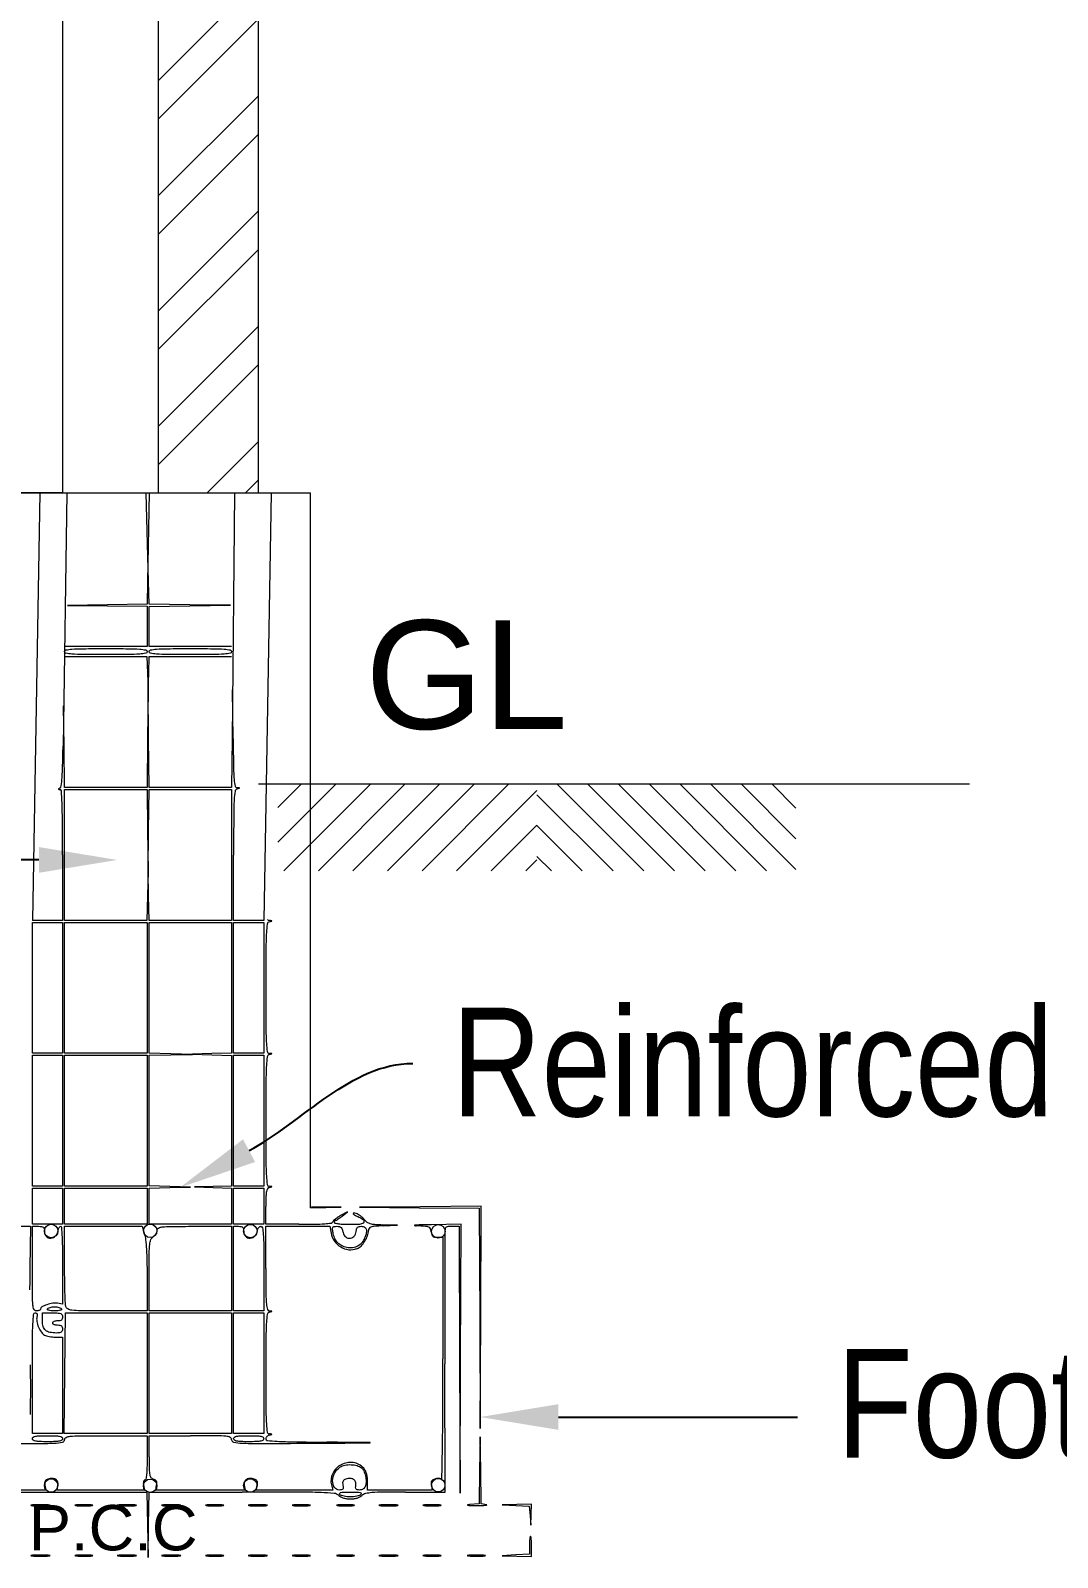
# Model space of a CAD drawing. Header units: metres. Extents: x 1521 to 1862, y -130 to 121.
# Drawn here: x 1557.495 to 1559.858, y -2.274 to 1.24 of the extents above; entities that cross this region are included whole.
import ezdxf
from ezdxf import colors
from ezdxf.entities.mleader import LeaderData, LeaderLine
from ezdxf.math import Vec2, Vec3

# ---------------------------------------------------------------- set-up
doc = ezdxf.new("R2010")
doc.units = ezdxf.units.M
doc.header["$MEASUREMENT"] = 0
doc.layers.add('A-WALL', color=250, linetype='Continuous', lineweight=30)
doc.styles.add('2', font='arial.ttf', dxfattribs={"height": 0.23})
doc.styles.add('MT', font='swissc.ttf', dxfattribs={"height": 0.3})
doc.styles.get("Standard").update_dxf_attribs({"font": 'arial.ttf'})

msp = doc.modelspace()

# ---------------------------------------------------------------- hatches: boundary and pattern name
at = {"layer": 'A-WALL', "lineweight": 5, "ltscale": 2}
h = msp.add_hatch(dxfattribs=at)
h.set_pattern_fill('ANSI32', color=256, scale=0.5)
h.set_pattern_definition([(45, (949.48463, -1818.71925), (-0.132582521, 0.132582521), []), (45, (949.57302, -1818.71925), (-0.132582521, 0.132582521), [])])
h.paths.add_polyline_path([(1558.01976, 1.61573), (1557.78976, 1.61573), (1557.78976, 0.17616), (1558.01976, 0.17616)])
at = {"layer": 'A-WALL', "lineweight": 5, "ltscale": 5}
h = msp.add_hatch(dxfattribs=at)
h.set_pattern_fill('ANSI31', color=256, scale=0.45, angle=90, style=0)
h.set_pattern_definition([(45, (3735.196496, 21605.279543), (0.03977475644, -0.03977475644), [])])
h.paths.add_polyline_path([(1558.06451, -0.49389), (1558.66053, -0.49389), (1558.66053, -0.69389), (1558.06451, -0.69389)])
h = msp.add_hatch(dxfattribs=at)
h.set_pattern_fill('ANSI31', color=256, scale=0.45, angle=90, style=0)
h.set_pattern_definition([(45, (3735.196496, 21605.279543), (0.03977475644, -0.03977475644), [])])
h.paths.add_polyline_path([(1558.06451, -0.49389), (1558.66053, -0.49389), (1558.66053, -0.69389), (1558.06451, -0.69389)])
h = msp.add_hatch(dxfattribs=at)
h.set_pattern_fill('ANSI31', color=256, scale=0.4, style=0)
h.set_pattern_definition([(135, (3735.196496, 21605.279543), (0.03535533906, 0.03535533906), [])])
h.paths.add_polyline_path([(1558.66053, -0.49389), (1559.25655, -0.49389), (1559.25655, -0.69389), (1558.66053, -0.69389)])
h = msp.add_hatch(dxfattribs=at)
h.set_pattern_fill('ANSI31', color=256, scale=0.4, style=0)
h.set_pattern_definition([(135, (3735.196496, 21605.279543), (0.03535533906, 0.03535533906), [])])
h.paths.add_polyline_path([(1558.66053, -0.49389), (1559.25655, -0.49389), (1559.25655, -0.69389), (1558.66053, -0.69389)])

# ---------------------------------------------------------------- linework, layer by layer
for p, q in [((1558.01976, 0.17616), (1558.01976, 7.27097)), ((1557.78976, 0.17616), (1557.78976, 5.18945)), ((1557.56976, 0.17616), (1557.56976, 5.03867)), ((1527.96976, 0.17616), (1558.13959, 0.17616)), ((1557.56976, 0.17616), (1557.45575, 0.17616)), ((1557.51633, 0.17616), (1557.49956, -0.80763)), ((1557.5785, 0.17616), (1557.56991, -0.40679)), ((1557.76673, -0.02837), (1557.76093, 0.17616)), ((1557.76815, 0.17616), (1557.76426, -0.02827)), ((1557.96427, 0.17616), (1557.95887, -0.38963)), ((1558.04867, 0.17616), (1558.0319, -0.80763)), ((1558.13959, -1.46893), (1558.13959, 0.17616)), ((1557.76426, -0.02827), (1557.76327, -0.08028)), ((1557.76821, -0.08048), (1557.76673, -0.02837)), ((1557.6718, -0.08164), (1557.58032, -0.083)), ((1557.58032, -0.083), (1557.6718, -0.08405)), ((1557.76327, -0.08028), (1557.6718, -0.08164)), ((1557.6718, -0.08405), (1557.76327, -0.08511)), ((1557.76327, -0.08511), (1557.76327, -0.13142)), ((1557.7679, -0.0853), (1557.86169, -0.08395)), ((1557.7679, -0.13152), (1557.7679, -0.0853)), ((1557.86184, -0.08153), (1557.76821, -0.08048)), ((1557.86169, -0.08395), (1557.95548, -0.08259)), ((1557.95548, -0.08259), (1557.86184, -0.08153)), ((1557.76327, -0.13142), (1557.76327, -0.17774)), ((1557.7679, -0.17774), (1557.7679, -0.13152)), ((1557.66832, -0.17774), (1557.57338, -0.17774)), ((1557.57338, -0.2009), (1557.66814, -0.2009)), ((1557.66814, -0.2009), (1557.7629, -0.2009)), ((1557.76327, -0.17774), (1557.66832, -0.17774)), ((1557.7629, -0.2009), (1557.76446, -0.23911)), ((1557.76696, -0.23911), (1557.7679, -0.2009)), ((1557.86285, -0.17774), (1557.7679, -0.17774)), ((1557.7679, -0.2009), (1557.86266, -0.2009)), ((1557.86266, -0.2009), (1557.95742, -0.2009)), ((1557.9578, -0.17774), (1557.86285, -0.17774)), ((1557.76446, -0.23911), (1557.76602, -0.27732)), ((1557.76602, -0.27732), (1557.76696, -0.23911)), ((1557.76541, -0.27732), (1557.76434, -0.38963)), ((1557.76674, -0.38963), (1557.76541, -0.27732)), ((1557.96127, -0.38963), (1557.95994, -0.27732)), ((1557.57232, -0.40816), (1557.57127, -0.31437)), ((1557.57338, -0.50195), (1557.57232, -0.40816)), ((1557.76434, -0.38963), (1557.76327, -0.50195)), ((1557.76807, -0.50195), (1557.76674, -0.38963)), ((1557.95887, -0.38963), (1557.9578, -0.50195)), ((1557.66832, -0.50195), (1557.57338, -0.50195)), ((1557.76327, -0.50195), (1557.66832, -0.50195)), ((1557.86293, -0.50195), (1557.76807, -0.50195)), ((1557.9578, -0.50195), (1557.86293, -0.50195)), ((1558.01976, -0.49389), (1559.19082, -0.49389)), ((1558.01976, -0.49389), (1559.65575, -0.49389)), ((1558.01976, -0.49389), (1559.19082, -0.49389)), ((1558.01976, -0.49389), (1559.65575, -0.49389)), ((1557.56874, -0.65711), (1557.56874, -0.80763)), ((1557.96243, -0.80763), (1557.96243, -0.65745)), ((1557.53415, -0.80763), (1557.49956, -0.80763)), ((1557.56874, -0.80763), (1557.53415, -0.80763)), ((1557.99717, -0.80763), (1557.96243, -0.80763)), ((1558.0319, -0.80763), (1557.99717, -0.80763)), ((1558.03653, -1.507), (1558.03653, -1.46566)), ((1558.13959, -1.46893), (1558.21022, -1.4679)), ((1558.21022, -1.4679), (1558.14194, -1.46649)), ((1558.11246, -1.507), (1558.03653, -1.507)), ((1558.22411, -1.47844), (1558.20854, -1.48693)), ((1558.21253, -1.48799), (1558.22411, -1.47844)), ((1558.3399, -1.50884), (1558.30583, -1.50792)), ((1558.30632, -1.51044), (1558.3399, -1.50884)), ((1558.4858, -1.507), (1558.41748, -1.50792)), ((1558.48467, -1.81616), (1558.4858, -1.507)), ((1558.03653, -1.6089), (1558.03653, -1.51163)), ((1558.03653, -1.51163), (1558.11012, -1.51163)), ((1558.11012, -1.51163), (1558.18371, -1.51163)), ((1558.18371, -1.51163), (1558.18662, -1.5271)), ((1558.43138, -1.53693), (1558.44411, -1.53674)), ((1558.44411, -1.53674), (1558.44411, -1.81625)), ((1558.46492, -1.51163), (1558.4811, -1.51163)), ((1558.4811, -1.51163), (1558.48232, -1.81848)), ((1558.48232, -1.81848), (1558.48355, -2.12532)), ((1558.48355, -2.12532), (1558.48467, -1.81616)), ((1558.44888, -2.123), (1558.44874, -1.82774)), ((1557.7679, -2.04164), (1557.7679, -1.99332)), ((1557.7679, -1.99332), (1557.86285, -1.99332)), ((1557.78308, -2.11837), (1557.78521, -2.10725)), ((1557.98685, -2.10745), (1557.98893, -2.11837)), ((1558.01466, -2.11837), (1558.01679, -2.10725)), ((1558.18747, -2.10679), (1558.19038, -2.11837)), ((1558.27043, -2.11837), (1558.27043, -2.09802)), ((1558.41754, -2.10725), (1558.41967, -2.11837)), ((1557.41579, -2.123), (1557.76304, -2.123)), ((1557.76304, -2.123), (1557.76444, -2.19827)), ((1557.76687, -2.19827), (1557.7679, -2.123)), ((1557.7679, -2.123), (1557.98175, -2.123)), ((1557.88601, -2.11837), (1557.78308, -2.11837)), ((1557.98893, -2.11837), (1557.88601, -2.11837)), ((1558.10252, -2.11837), (1558.01466, -2.11837)), ((1558.19038, -2.11837), (1558.10252, -2.11837)), ((1558.34505, -2.11837), (1558.27043, -2.11837)), ((1558.41967, -2.11837), (1558.34505, -2.11837)), ((1558.3577, -2.123), (1558.44888, -2.123)), ((1557.76444, -2.19827), (1557.76583, -2.27353)), ((1557.76583, -2.27353), (1557.76687, -2.19827))]:
    msp.add_line(p, q, dxfattribs=at)
for points in [[(1557.76327, -0.18932, -0.358821), (1557.76009, -0.19318, -0.029936), (1557.74629, -0.19502, -0.01614), (1557.72134, -0.19604, -0.002122), (1557.66832, -0.19627, -0.002122), (1557.61531, -0.19604, -0.01614), (1557.59036, -0.19502, -0.029936), (1557.57656, -0.19318, -0.358821), (1557.57338, -0.18932, -0.358821), (1557.57656, -0.18546, -0.029936), (1557.59036, -0.18361, -0.01614), (1557.61531, -0.1826, -0.002122), (1557.66832, -0.18237, -0.002122), (1557.72134, -0.1826, -0.01614), (1557.74629, -0.18361, -0.029936), (1557.76009, -0.18546, -0.358821)], [(1557.9578, -0.18932, -0.358821), (1557.95462, -0.19318, -0.029936), (1557.94082, -0.19502, -0.01614), (1557.91587, -0.19604, -0.002122), (1557.86285, -0.19627, -0.002122), (1557.80983, -0.19604, -0.01614), (1557.78489, -0.19502, -0.029936), (1557.77108, -0.19318, -0.358821), (1557.7679, -0.18932, -0.358821), (1557.77108, -0.18546, -0.029936), (1557.78489, -0.18361, -0.01614), (1557.80983, -0.1826, -0.002122), (1557.86285, -0.18237, -0.002122), (1557.91587, -0.1826, -0.01614), (1557.94082, -0.18361, -0.029936), (1557.95462, -0.18546, -0.358821)], [(1557.52706, -1.52336, 0.184951), (1557.53137, -1.5346, 0.227675), (1557.54163, -1.53884, 0.192094), (1557.5528, -1.53364, 0.15313), (1557.55865, -1.52158, -0.040145), (1557.55953, -1.51778, -0.054773), (1557.56096, -1.51456, -0.06764), (1557.56268, -1.51235, -0.195845), (1557.56444, -1.51163, -0.397046), (1557.56627, -1.51337, -0.002736), (1557.56753, -1.53689, -0.00792), (1557.56845, -1.56549, -0.004085), (1557.56874, -1.60131), (1557.56874, -1.69098), (1557.55713, -1.68876, 0.088395), (1557.54638, -1.68863, 0.040768), (1557.53276, -1.69204, 0.037233), (1557.52085, -1.69709, 0.280847), (1557.5178, -1.70209, -0.211547), (1557.51711, -1.70365, -0.080913), (1557.51508, -1.70497, -0.061586), (1557.51208, -1.70586, -0.042005), (1557.50853, -1.70616, -0.292848), (1557.50321, -1.70275, -0.084277), (1557.50054, -1.69285, -0.022284), (1557.49945, -1.67131, -0.001458), (1557.49927, -1.6089), (1557.49927, -1.51163), (1557.51317, -1.51163, -0.030112), (1557.52067, -1.51209, -0.146144), (1557.52453, -1.51377, -0.172948), (1557.52648, -1.51712, -0.046258)], [(1557.75751, -1.53009, -0.05074), (1557.76, -1.54227, -0.010148), (1557.76176, -1.5644, -0.009449), (1557.7629, -1.59284, -0.005338), (1557.76327, -1.62735), (1557.76327, -1.70616), (1557.67118, -1.70616, -0.001485), (1557.61023, -1.70598, -0.025868), (1557.59043, -1.70484, -0.100996), (1557.58101, -1.70181, -0.201916), (1557.5763, -1.69574, -0.05567), (1557.57518, -1.68841, -0.002508), (1557.5743, -1.66287, -0.00418), (1557.57367, -1.6325, -0.002977), (1557.57344, -1.59848), (1557.57338, -1.51163), (1557.66256, -1.51163), (1557.75175, -1.51163)], [(1557.9578, -1.6089), (1557.9578, -1.70616), (1557.86285, -1.70616), (1557.7679, -1.70616), (1557.7679, -1.62391, -0.00217), (1557.76812, -1.57319, -0.024042), (1557.76927, -1.55296, -0.068017), (1557.77192, -1.54216, -0.160372), (1557.77717, -1.53587, 0.063621), (1557.78071, -1.53297, 0.051408), (1557.78371, -1.52907, 0.053089), (1557.78575, -1.52481, 0.085407), (1557.78643, -1.52086, -0.276909), (1557.78957, -1.51562, -0.096043), (1557.79834, -1.51292, -0.025103), (1557.81753, -1.51182, -0.001711), (1557.87211, -1.51163), (1557.9578, -1.51163)], [(1557.98559, -1.52336, 0.184951), (1557.98989, -1.5346, 0.227675), (1558.00016, -1.53884, 0.192094), (1558.01133, -1.53364, 0.15313), (1558.01717, -1.52158, -0.062178), (1558.01823, -1.51778, -0.072022), (1558.02016, -1.51456, -0.08341), (1558.02264, -1.51239, -0.139456), (1558.02528, -1.51163, -0.367642), (1558.02893, -1.51474, -0.023396), (1558.03067, -1.52979, -0.014816), (1558.03167, -1.55596, -0.002188), (1558.0319, -1.6089), (1558.0319, -1.70616), (1557.99717, -1.70616), (1557.96243, -1.70616), (1557.96243, -1.6089), (1557.96243, -1.51163), (1557.97401, -1.51163, -0.045625), (1557.9799, -1.51217, -0.153505), (1557.98329, -1.51397, -0.151722), (1557.98506, -1.51739, -0.044245)], [(1558.21416, -1.52553, 0.170052), (1558.22043, -1.53613, 0.223139), (1558.23115, -1.53899, 0.201059), (1558.24107, -1.53255, 0.15078), (1558.24496, -1.51997, -0.095825), (1558.24568, -1.51624, -0.142106), (1558.24772, -1.51363, -0.111138), (1558.25128, -1.51211, -0.045353), (1558.25653, -1.51163, -0.149701), (1558.26426, -1.514, -0.210893), (1558.26804, -1.52002, -0.118218), (1558.26713, -1.53004, -0.037913), (1558.26125, -1.5439, -0.101396), (1558.2536, -1.55337, -0.092924), (1558.24261, -1.55943, -0.088687), (1558.22972, -1.56127, -0.082238), (1558.21662, -1.55862, -0.054889), (1558.20676, -1.55358, -0.080519), (1558.19961, -1.547, -0.075347), (1558.19459, -1.53816, -0.042161), (1558.19114, -1.52625, -0.018681), (1558.18975, -1.51766, -0.165883), (1558.19053, -1.51396, -0.225607), (1558.19327, -1.51212, -0.037107), (1558.1998, -1.51163, -0.058548), (1558.2057, -1.51233, -0.134574), (1558.20959, -1.51446, -0.114971), (1558.21221, -1.51853, -0.036647)], [(1557.50987, -1.72009, 0.112203), (1557.50953, -1.73043, 0.051433), (1557.51346, -1.74341, 0.051517), (1557.51992, -1.75523, 0.119767), (1557.52739, -1.76192, 0.05725), (1557.53172, -1.76363, 0.021301), (1557.53812, -1.76506, 0.020779), (1557.5453, -1.76604, 0.023592), (1557.55223, -1.76637), (1557.56874, -1.76637), (1557.56874, -1.87753), (1557.56874, -1.98869), (1557.53401, -1.98869), (1557.49927, -1.98869), (1557.49927, -1.84974, -0.001494), (1557.4995, -1.77397, -0.010218), (1557.50048, -1.73665, -0.011846), (1557.50207, -1.71417, -0.386877), (1557.50579, -1.71079, -0.121321), (1557.50839, -1.71143, -0.170111), (1557.51001, -1.71317, -0.120461), (1557.51052, -1.71607, -0.047567)], [(1557.56874, -1.72006, -0.07578), (1557.56808, -1.72439, -0.149477), (1557.56614, -1.72723, -0.124434), (1557.56264, -1.72883, -0.044917), (1557.55717, -1.72932, 0.038131), (1557.55273, -1.72966, 0.057076), (1557.54899, -1.73068, 0.074992), (1557.54643, -1.73218, 0.226478), (1557.54559, -1.73395, 0.226478), (1557.54643, -1.73572, 0.074992), (1557.54899, -1.73722, 0.057076), (1557.55273, -1.73824, 0.038131), (1557.55717, -1.73858, -0.044917), (1557.56264, -1.73908, -0.124434), (1557.56614, -1.74067, -0.149477), (1557.56808, -1.74351, -0.07578), (1557.56874, -1.74785, -0.082016), (1557.568, -1.75238, -0.167908), (1557.56581, -1.7552, -0.115658), (1557.56169, -1.75669, -0.029372), (1557.55455, -1.75711, -0.048302), (1557.53926, -1.75563, -0.131533), (1557.52957, -1.75089, -0.147788), (1557.52421, -1.74236, -0.067027), (1557.52243, -1.72916), (1557.52243, -1.71079), (1557.54559, -1.71079, -0.011557), (1557.5586, -1.71109, -0.083766), (1557.56469, -1.71241, -0.189791), (1557.56766, -1.71521, -0.110458)], [(1557.56643, -1.70153, -0.372961), (1557.56613, -1.7034, -0.104919), (1557.5633, -1.7049, -0.050431), (1557.55789, -1.70587, -0.019189), (1557.55022, -1.70616, -0.019189), (1557.54255, -1.70587, -0.050431), (1557.53714, -1.7049, -0.104919), (1557.53431, -1.7034, -0.372961), (1557.53401, -1.70153, -0.144823), (1557.536, -1.69974, -0.04093), (1557.53995, -1.69826, -0.037579), (1557.5449, -1.69724, -0.032024), (1557.55022, -1.6969, -0.032024), (1557.55554, -1.69724, -0.037579), (1557.56049, -1.69826, -0.04093), (1557.56443, -1.69974, -0.144823)], [(1557.56874, -2.00027, -0.250296), (1557.56691, -2.0037, -0.098409), (1557.5618, -2.00582, -0.041714), (1557.55208, -2.00694, -0.007659), (1557.53401, -2.00721, -0.007659), (1557.51593, -2.00694, -0.041714), (1557.50622, -2.00582, -0.098409), (1557.50111, -2.0037, -0.250296), (1557.49927, -2.00027, -0.250296), (1557.50111, -1.99683, -0.098409), (1557.50622, -1.99471, -0.041714), (1557.51593, -1.9936, -0.007659), (1557.53401, -1.99332, -0.007659), (1557.55208, -1.9936, -0.041714), (1557.5618, -1.99471, -0.098409), (1557.56691, -1.99683, -0.250296)], [(1558.0319, -2.00027, -0.250296), (1558.03007, -2.0037, -0.098409), (1558.02496, -2.00582, -0.041714), (1558.01524, -2.00694, -0.007659), (1557.99717, -2.00721, -0.007659), (1557.97909, -2.00694, -0.041714), (1557.96938, -2.00582, -0.098409), (1557.96426, -2.0037, -0.250296), (1557.96243, -2.00027, -0.250296), (1557.96426, -1.99683, -0.098409), (1557.96938, -1.99471, -0.041714), (1557.97909, -1.9936, -0.007659), (1557.99717, -1.99332, -0.007659), (1558.01524, -1.9936, -0.041714), (1558.02496, -1.99471, -0.098409), (1558.03007, -1.99683, -0.250296)], [(1558.52852, -2.07296), (1558.52748, -2.15029), (1558.50548, -2.15202, 0.029185), (1558.50064, -2.15269, 0.851835), (1558.50066, -2.15329, 0.026451), (1558.50707, -2.15375, 0.003596), (1558.52053, -2.1539, 0.004575), (1558.534, -2.15382, 0.014542), (1558.54299, -2.15343, 0.110969), (1558.54509, -2.1528, 0.71242), (1558.54496, -2.15212), (1558.53233, -2.1502), (1558.53095, -2.07292), (1558.52956, -1.99563)], [(1558.25665, -2.06752, -0.118686), (1558.26193, -2.07459, -0.046971), (1558.26568, -2.08621, -0.046642), (1558.26725, -2.09878, -0.084876), (1558.26583, -2.109, -0.080373), (1558.26387, -2.11289, -0.085062), (1558.26081, -2.11587, -0.082205), (1558.25684, -2.11773, -0.068895), (1558.25223, -2.11837, -0.0437), (1558.24682, -2.1179, -0.185279), (1558.24408, -2.11625, -0.176058), (1558.24306, -2.11313, -0.038793), (1558.2437, -2.10745, 0.131317), (1558.24312, -2.09954, 0.172794), (1558.23864, -2.09394, 0.139213), (1558.23071, -2.0917, 0.076905), (1558.22069, -2.09325, 0.071147), (1558.21659, -2.09523, 0.130559), (1558.21417, -2.098, 0.114853), (1558.21325, -2.10187, 0.04792), (1558.21376, -2.10725, -0.036909), (1558.21443, -2.11305, -0.172391), (1558.21345, -2.11622, -0.188871), (1558.21076, -2.11789, -0.045674), (1558.20545, -2.11837, -0.256571), (1558.19437, -2.11229, -0.15015), (1558.19025, -2.09729, -0.11265), (1558.19499, -2.07907, -0.131576), (1558.20702, -2.0659, -0.091282), (1558.21842, -2.06126, -0.059401), (1558.23262, -2.06003, -0.060236), (1558.24644, -2.06216, -0.10525)], [(1558.25502, -2.12869, -0.107056), (1558.25161, -2.13088, -0.031472), (1558.24564, -2.1327, -0.030032), (1558.23847, -2.13395, -0.028222), (1558.23106, -2.13437, -0.028222), (1558.22365, -2.13395, -0.030032), (1558.21649, -2.1327, -0.031472), (1558.21051, -2.13088, -0.107056), (1558.2071, -2.12869, -0.288332), (1558.2065, -2.12606, -0.255441), (1558.20861, -2.12416, -0.051311), (1558.21582, -2.12322, -0.006971), (1558.23106, -2.123, -0.006971), (1558.2463, -2.12322, -0.051311), (1558.25351, -2.12416, -0.255441), (1558.25562, -2.12606, -0.288332)], [(1557.49811, -2.15418, 0.014123), (1557.50708, -2.15474, 0.008335), (1557.5178, -2.15492, 0.008335), (1557.52852, -2.15474, 0.014123), (1557.53748, -2.15418, 0.084525), (1557.53992, -2.15354, 0.76997), (1557.53982, -2.15293, 0.018707), (1557.53191, -2.15252, 0.003751), (1557.5178, -2.15241, 0.003751), (1557.50368, -2.15252, 0.018707), (1557.49578, -2.15293, 0.76997), (1557.49567, -2.15354, 0.084525)], [(1557.60013, -2.15419, 0.013671), (1557.60897, -2.15474, 0.00893), (1557.61918, -2.15491, 0.008983), (1557.62916, -2.15473, 0.016947), (1557.63718, -2.15416, 0.153636), (1557.63868, -2.15351, 0.661512), (1557.63848, -2.15289, 0.018464), (1557.63068, -2.15248, 0.004138), (1557.61738, -2.15238, 0.003921), (1557.60411, -2.1525, 0.022011), (1557.59703, -2.15292, 0.807686), (1557.59696, -2.15353, 0.057523)], [(1557.69727, -2.15418, 0.014123), (1557.70623, -2.15474, 0.008335), (1557.71696, -2.15492, 0.008335), (1557.72768, -2.15474, 0.014123), (1557.73664, -2.15418, 0.084525), (1557.73908, -2.15354, 0.76997), (1557.73898, -2.15293, 0.018707), (1557.73107, -2.15252, 0.003751), (1557.71696, -2.15241, 0.003751), (1557.70284, -2.15252, 0.018707), (1557.69493, -2.15293, 0.76997), (1557.69483, -2.15354, 0.084525)], [(1557.79917, -2.15418, 0.014123), (1557.80813, -2.15474, 0.008335), (1557.81885, -2.15492, 0.008335), (1557.82957, -2.15474, 0.014123), (1557.83853, -2.15418, 0.084525), (1557.84098, -2.15354, 0.76997), (1557.84087, -2.15293, 0.018707), (1557.83296, -2.15252, 0.003751), (1557.81885, -2.15241, 0.003751), (1557.80474, -2.15252, 0.018707), (1557.79683, -2.15293, 0.76997), (1557.79673, -2.15354, 0.084525)], [(1557.90118, -2.15419, 0.013671), (1557.91002, -2.15474, 0.00893), (1557.92024, -2.15491, 0.008983), (1557.93021, -2.15473, 0.016947), (1557.93824, -2.15416, 0.153636), (1557.93973, -2.15351, 0.661512), (1557.93953, -2.15289, 0.018464), (1557.93174, -2.15248, 0.004138), (1557.91843, -2.15238, 0.003921), (1557.90516, -2.1525, 0.022011), (1557.89808, -2.15292, 0.807686), (1557.89801, -2.15353, 0.057523)], [(1557.99832, -2.15418, 0.014123), (1558.00729, -2.15474, 0.008335), (1558.01801, -2.15492, 0.008335), (1558.02873, -2.15474, 0.014123), (1558.03769, -2.15418, 0.084525), (1558.04013, -2.15354, 0.76997), (1558.04003, -2.15293, 0.018707), (1558.03212, -2.15252, 0.003751), (1558.01801, -2.15241, 0.003751), (1558.00389, -2.15252, 0.018707), (1557.99599, -2.15293, 0.76997), (1557.99588, -2.15354, 0.084525)], [(1558.10034, -2.15419, 0.013671), (1558.10918, -2.15474, 0.00893), (1558.1194, -2.15491, 0.008983), (1558.12937, -2.15473, 0.016947), (1558.13739, -2.15416, 0.153636), (1558.13889, -2.15351, 0.661512), (1558.13869, -2.15289, 0.018464), (1558.13089, -2.15248, 0.004138), (1558.11759, -2.15238, 0.003921), (1558.10432, -2.1525, 0.022011), (1558.09724, -2.15292, 0.807686), (1558.09717, -2.15353, 0.057523)], [(1558.20224, -2.15419, 0.013671), (1558.21107, -2.15474, 0.00893), (1558.22129, -2.15491, 0.008983), (1558.23126, -2.15473, 0.016947), (1558.23929, -2.15416, 0.153636), (1558.24078, -2.15351, 0.661512), (1558.24058, -2.15289, 0.018464), (1558.23279, -2.15248, 0.004138), (1558.21948, -2.15238, 0.003921), (1558.20621, -2.1525, 0.022011), (1558.19913, -2.15292, 0.807686), (1558.19907, -2.15353, 0.057523)], [(1558.29938, -2.15418, 0.014123), (1558.30834, -2.15474, 0.008335), (1558.31906, -2.15492, 0.008335), (1558.32978, -2.15474, 0.014123), (1558.33874, -2.15418, 0.084525), (1558.34119, -2.15354, 0.76997), (1558.34108, -2.15293, 0.018707), (1558.33317, -2.15252, 0.003751), (1558.31906, -2.15241, 0.003751), (1558.30495, -2.15252, 0.018707), (1558.29704, -2.15293, 0.76997), (1558.29694, -2.15354, 0.084525)], [(1558.40139, -2.15419, 0.013671), (1558.41023, -2.15474, 0.00893), (1558.42045, -2.15491, 0.008983), (1558.43042, -2.15473, 0.016947), (1558.43845, -2.15416, 0.153636), (1558.43994, -2.15351, 0.661512), (1558.43974, -2.15289, 0.018464), (1558.43195, -2.15248, 0.004138), (1558.41864, -2.15238, 0.003921), (1558.40537, -2.1525, 0.022011), (1558.39829, -2.15292, 0.807686), (1558.39822, -2.15353, 0.057523)], [(1558.64327, -2.24553), (1558.64327, -2.26616), (1558.61201, -2.26778), (1558.58074, -2.2694), (1558.61432, -2.27031), (1558.6479, -2.27121), (1558.6479, -2.24806, 0.009382), (1558.64774, -2.23918, 0.015537), (1558.64722, -2.2317, 0.009304), (1558.64651, -2.2257, 0.374666), (1558.64559, -2.2249, 0.368667), (1558.64467, -2.22568, 0.011547), (1558.64395, -2.23096, 0.017414), (1558.64344, -2.23762, 0.010534)], [(1557.49811, -2.26997, 0.014123), (1557.50708, -2.27053, 0.008335), (1557.5178, -2.2707, 0.008335), (1557.52852, -2.27053, 0.014123), (1557.53748, -2.26997, 0.084525), (1557.53992, -2.26933, 0.76997), (1557.53982, -2.26872, 0.018707), (1557.53191, -2.26831, 0.003751), (1557.5178, -2.2682, 0.003751), (1557.50368, -2.26831, 0.018707), (1557.49578, -2.26872, 0.76997), (1557.49567, -2.26933, 0.084525)], [(1557.60013, -2.26998, 0.013671), (1557.60897, -2.27053, 0.00893), (1557.61918, -2.2707, 0.008983), (1557.62916, -2.27052, 0.016947), (1557.63718, -2.26995, 0.153636), (1557.63868, -2.2693, 0.661512), (1557.63848, -2.26868, 0.018464), (1557.63068, -2.26827, 0.004138), (1557.61738, -2.26817, 0.003921), (1557.60411, -2.26829, 0.022011), (1557.59703, -2.26871, 0.807686), (1557.59696, -2.26932, 0.057523)], [(1557.69727, -2.26997, 0.014123), (1557.70623, -2.27053, 0.008335), (1557.71696, -2.2707, 0.008335), (1557.72768, -2.27053, 0.014123), (1557.73664, -2.26997, 0.084525), (1557.73908, -2.26933, 0.76997), (1557.73898, -2.26872, 0.018707), (1557.73107, -2.26831, 0.003751), (1557.71696, -2.2682, 0.003751), (1557.70284, -2.26831, 0.018707), (1557.69493, -2.26872, 0.76997), (1557.69483, -2.26933, 0.084525)], [(1557.79917, -2.26997, 0.014123), (1557.80813, -2.27053, 0.008335), (1557.81885, -2.2707, 0.008335), (1557.82957, -2.27053, 0.014123), (1557.83853, -2.26997, 0.084525), (1557.84098, -2.26933, 0.76997), (1557.84087, -2.26872, 0.018707), (1557.83296, -2.26831, 0.003751), (1557.81885, -2.2682, 0.003751), (1557.80474, -2.26831, 0.018707), (1557.79683, -2.26872, 0.76997), (1557.79673, -2.26933, 0.084525)], [(1557.90118, -2.26998, 0.013671), (1557.91002, -2.27053, 0.00893), (1557.92024, -2.2707, 0.008983), (1557.93021, -2.27052, 0.016947), (1557.93824, -2.26995, 0.153636), (1557.93973, -2.2693, 0.661512), (1557.93953, -2.26868, 0.018464), (1557.93174, -2.26827, 0.004138), (1557.91843, -2.26817, 0.003921), (1557.90516, -2.26829, 0.022011), (1557.89808, -2.26871, 0.807686), (1557.89801, -2.26932, 0.057523)], [(1557.99832, -2.26997, 0.014123), (1558.00729, -2.27053, 0.008335), (1558.01801, -2.2707, 0.008335), (1558.02873, -2.27053, 0.014123), (1558.03769, -2.26997, 0.084525), (1558.04013, -2.26933, 0.76997), (1558.04003, -2.26872, 0.018707), (1558.03212, -2.26831, 0.003751), (1558.01801, -2.2682, 0.003751), (1558.00389, -2.26831, 0.018707), (1557.99599, -2.26872, 0.76997), (1557.99588, -2.26933, 0.084525)], [(1558.10034, -2.26998, 0.013671), (1558.10918, -2.27053, 0.00893), (1558.1194, -2.2707, 0.008983), (1558.12937, -2.27052, 0.016947), (1558.13739, -2.26995, 0.153636), (1558.13889, -2.2693, 0.661512), (1558.13869, -2.26868, 0.018464), (1558.13089, -2.26827, 0.004138), (1558.11759, -2.26817, 0.003921), (1558.10432, -2.26829, 0.022011), (1558.09724, -2.26871, 0.807686), (1558.09717, -2.26932, 0.057523)], [(1558.20224, -2.26998, 0.013671), (1558.21107, -2.27053, 0.00893), (1558.22129, -2.2707, 0.008983), (1558.23126, -2.27052, 0.016947), (1558.23929, -2.26995, 0.153636), (1558.24078, -2.2693, 0.661512), (1558.24058, -2.26868, 0.018464), (1558.23279, -2.26827, 0.004138), (1558.21948, -2.26817, 0.003921), (1558.20621, -2.26829, 0.022011), (1558.19913, -2.26871, 0.807686), (1558.19907, -2.26932, 0.057523)], [(1558.29938, -2.26997, 0.014123), (1558.30834, -2.27053, 0.008335), (1558.31906, -2.2707, 0.008335), (1558.32978, -2.27053, 0.014123), (1558.33874, -2.26997, 0.084525), (1558.34119, -2.26933, 0.76997), (1558.34108, -2.26872, 0.018707), (1558.33317, -2.26831, 0.003751), (1558.31906, -2.2682, 0.003751), (1558.30495, -2.26831, 0.018707), (1558.29704, -2.26872, 0.76997), (1558.29694, -2.26933, 0.084525)], [(1558.40139, -2.26998, 0.013671), (1558.41023, -2.27053, 0.00893), (1558.42045, -2.2707, 0.008983), (1558.43042, -2.27052, 0.016947), (1558.43845, -2.26995, 0.153636), (1558.43994, -2.2693, 0.661512), (1558.43974, -2.26868, 0.018464), (1558.43195, -2.26827, 0.004138), (1558.41864, -2.26817, 0.003921), (1558.40537, -2.26829, 0.022011), (1558.39829, -2.26871, 0.807686), (1558.39822, -2.26932, 0.057523)], [(1558.50329, -2.26998, 0.013671), (1558.51213, -2.27053, 0.00893), (1558.52234, -2.2707, 0.008983), (1558.53231, -2.27052, 0.016947), (1558.54034, -2.26995, 0.153636), (1558.54184, -2.2693, 0.661512), (1558.54164, -2.26868, 0.018464), (1558.53384, -2.26827, 0.004138), (1558.52053, -2.26817, 0.003921), (1558.50727, -2.26829, 0.022011), (1558.50018, -2.26871, 0.807686), (1558.50012, -2.26932, 0.057523)]]:
    msp.add_lwpolyline(points, format="xyb", close=True, dxfattribs=at)
for points in [[(1557.76433, -0.60037), (1557.76538, -0.69416), (1557.76674, -0.60037), (1557.76809, -0.50658), (1557.86295, -0.50658), (1557.9578, -0.50658), (1557.9578, -0.65711), (1557.9578, -0.80763), (1557.86285, -0.80763), (1557.7679, -0.80763), (1557.7669, -0.7509), (1557.7659, -0.69416), (1557.76444, -0.7509), (1557.76299, -0.80763), (1557.66818, -0.80763), (1557.57338, -0.80763), (1557.57338, -0.65711), (1557.57338, -0.50658), (1557.66832, -0.50658), (1557.76327, -0.50658)], [(1557.56874, -0.96279), (1557.56874, -1.11332), (1557.53401, -1.11332), (1557.49927, -1.11332), (1557.49927, -0.96279), (1557.49927, -0.81227), (1557.53401, -0.81227), (1557.56874, -0.81227)], [(1557.76327, -0.96279), (1557.76327, -1.11332), (1557.66832, -1.11332), (1557.57338, -1.11332), (1557.57338, -0.96279), (1557.57338, -0.81227), (1557.66832, -0.81227), (1557.76327, -0.81227)], [(1557.9578, -0.96279), (1557.9578, -1.11332), (1557.91264, -1.11429), (1557.86748, -1.11526), (1557.91264, -1.11677), (1557.9578, -1.11829), (1557.9578, -1.26864), (1557.9578, -1.419), (1557.91496, -1.41996), (1557.87211, -1.42093), (1557.91496, -1.42245), (1557.9578, -1.42398), (1557.9578, -1.46549), (1557.9578, -1.507), (1557.86285, -1.507), (1557.7679, -1.507), (1557.7679, -1.46532), (1557.7679, -1.42363), (1557.81538, -1.42266), (1557.86285, -1.42168), (1557.81538, -1.42018), (1557.7679, -1.41868), (1557.7679, -1.26832), (1557.7679, -1.11795), (1557.81769, -1.11697), (1557.86748, -1.11598), (1557.81769, -1.11449), (1557.7679, -1.11301), (1557.7679, -0.96264), (1557.7679, -0.81227), (1557.86285, -0.81227), (1557.9578, -0.81227)], [(1558.0319, -0.96279), (1558.0319, -1.11332), (1557.99717, -1.11332), (1557.96243, -1.11332), (1557.96243, -0.96279), (1557.96243, -0.81227), (1557.99717, -0.81227), (1558.0319, -0.81227)], [(1557.56874, -1.26848), (1557.56874, -1.419), (1557.53401, -1.419), (1557.49927, -1.419), (1557.49927, -1.26848), (1557.49927, -1.11795), (1557.53401, -1.11795), (1557.56874, -1.11795)], [(1557.76327, -1.26848), (1557.76327, -1.419), (1557.66832, -1.419), (1557.57338, -1.419), (1557.57338, -1.26848), (1557.57338, -1.11795), (1557.66832, -1.11795), (1557.76327, -1.11795)], [(1558.0319, -1.26848), (1558.0319, -1.419), (1557.99717, -1.419), (1557.96243, -1.419), (1557.96243, -1.26848), (1557.96243, -1.11795), (1557.99717, -1.11795), (1558.0319, -1.11795)], [(1557.56874, -1.46532), (1557.56874, -1.507), (1557.53401, -1.507), (1557.49927, -1.507), (1557.49927, -1.46532), (1557.49927, -1.42363), (1557.53401, -1.42363), (1557.56874, -1.42363)], [(1557.76327, -1.46532), (1557.76327, -1.507), (1557.66832, -1.507), (1557.57338, -1.507), (1557.57338, -1.46532), (1557.57338, -1.42363), (1557.66832, -1.42363), (1557.76327, -1.42363)], [(1558.0319, -1.46532), (1558.0319, -1.507), (1557.99717, -1.507), (1557.96243, -1.507), (1557.96243, -1.46532), (1557.96243, -1.42363), (1557.99717, -1.42363), (1558.0319, -1.42363)], [(1558.38965, -1.46879), (1558.5274, -1.47009), (1558.52864, -1.7236), (1558.52988, -1.97711), (1558.531, -1.72121), (1558.53211, -1.46532), (1558.39201, -1.46641), (1558.2519, -1.46749)], [(1557.76327, -1.84974), (1557.76327, -1.98869), (1557.668, -1.98869), (1557.57272, -1.98869), (1557.57394, -1.84974), (1557.57515, -1.71079), (1557.66921, -1.71079), (1557.76327, -1.71079)], [(1557.9578, -1.84974), (1557.9578, -1.98869), (1557.86285, -1.98869), (1557.7679, -1.98869), (1557.7679, -1.84974), (1557.7679, -1.71079), (1557.86285, -1.71079), (1557.9578, -1.71079)], [(1558.0319, -1.84974), (1558.0319, -1.98869), (1557.99717, -1.98869), (1557.96243, -1.98869), (1557.96243, -1.84974), (1557.96243, -1.71079), (1557.99717, -1.71079), (1558.0319, -1.71079)], [(1558.61176, -2.15422), (1558.64278, -2.15584), (1558.64451, -2.17763), (1558.64623, -2.19942), (1558.64707, -2.17511), (1558.6479, -2.15079), (1558.61432, -2.1517), (1558.58074, -2.15261)]]:
    msp.add_lwpolyline(points, close=True, dxfattribs=at)
for points in [[(1557.41161, -1.51163), (1557.49532, -1.51163), (1557.49382, -1.60676, -0.002509), (1557.49276, -1.65778, -0.014722)], [(1557.49436, -1.8304, -0.002997), (1557.49464, -1.87753, -0.00148), (1557.49444, -1.94491, -0.016631)], [(1557.39159, -2.01076, 0.000695), (1557.51075, -2.0113, 0.012037), (1557.54963, -2.01049, 0.03551), (1557.56866, -2.00828, 0.360468), (1557.57338, -2.00258, -0.289626), (1557.57674, -1.99727, -0.086689), (1557.5864, -1.99459, -0.022816), (1557.60746, -1.9935, -0.001501), (1557.66832, -1.99332), (1557.76327, -1.99332), (1557.76327, -2.04427, -0.006338), (1557.76298, -2.06708, -0.018954), (1557.762, -2.08265, -0.019555), (1557.76051, -2.09321, -0.362601), (1557.7581, -2.09521, 0.222095), (1557.75622, -2.09609, 0.112088), (1557.755, -2.09847, 0.072403), (1557.75461, -2.10217, 0.037491), (1557.75514, -2.10679), (1557.75736, -2.11837), (1557.65674, -2.11837), (1557.55613, -2.11837), (1557.55822, -2.10745, 0.131317), (1557.55765, -2.09954, 0.172794), (1557.55316, -2.09394, 0.139213), (1557.54524, -2.0917, 0.076905), (1557.53522, -2.09325, 0.071147), (1557.53112, -2.09523, 0.130559), (1557.52869, -2.098, 0.114853), (1557.52778, -2.10187, 0.04792), (1557.52828, -2.10725), (1557.53041, -2.11837), (1557.42748, -2.11837)]]:
    msp.add_lwpolyline(points, format="xyb", dxfattribs=at)
for centre in [(1557.54251, -1.5225), (1557.77051, -1.52196), (1558.00098, -1.52264), (1558.43342, -1.52329), (1557.54239, -2.10803), (1557.77039, -2.10857), (1558.00086, -2.10789), (1558.4333, -2.10724)]:
    msp.add_circle(centre, 0.0155, dxfattribs=at)
for centre, radius, start, end in [((1554.17191, -0.35669), 3.39837, 358.41501, 359.15526), ((1569.02651, -0.25894), 11.06601, 180.676705, 181.025521), ((1556.95095, -0.43359), 0.61826, 355.80078, 358.41496), ((1557.0822, -0.44322), 0.48666, 353.51217, 355.80072), ((1558.38572, -0.44942), 0.42352, 181.02554, 184.73592), ((1558.05542, -0.47678), 0.09209, 184.73587, 193.67657), ((1557.56067, -0.50568), 0.00114, 125.62105, 181.57142), ((1557.56018, -0.50569), 0.000658, 181.57126, 264.16091), ((1557.59596, -0.55494), 0.06174, 122.42633, 125.62094), ((1557.56334, -0.47479), 0.03173, 264.16103, 269.29822), ((1557.55947, -0.4975), 0.00631, 302.4263, 353.51221), ((1557.56292, -0.50973), 0.00322, 3.50544, 89.29814), ((1556.32282, -0.5857), 1.24564, 2.20157, 3.50538), ((1558.15443, -0.54001), 0.19104, 171.11614, 176.95377), ((1557.9722, -0.51152), 0.00659, 104.6454, 171.11613), ((1557.97096, -0.49733), 0.00517, 193.67655, 266.16881), ((1557.80602, 0.12439), 0.65067, 284.64544, 285.13245), ((1557.93395, -1.0501), 0.54883, 85.6167, 86.1688), ((1557.97575, -0.50324), 0.000495, 285.13213, 358.22358), ((1557.97586, -0.50325), 0.000382, 358.22404, 85.61692), ((1556.23251, -0.58917), 1.33602, 0.3658, 2.20152), ((1558.70321, -0.56921), 0.74059, 176.9537, 179.75303), ((1545.59008, -0.65711), 11.97867, 359.999991, 0.365767), ((1579.1659, -0.65744), 21.20347, 179.752971, 180.00003), ((1558.04513, -0.8029), 0.00529, 207.52773, 266.14198), ((1558.77732, -0.8749), 0.74059, 176.9537, 179.75303), ((1558.22854, -0.84569), 0.19104, 171.11614, 176.95377), ((1558.04631, -0.81721), 0.00659, 104.6454, 171.11613), ((1557.89293, -0.23029), 0.60004, 284.64545, 285.16662), ((1558.01171, -1.29853), 0.49148, 85.5382, 86.14187), ((1558.04978, -0.80892), 0.000518, 285.16657, 357.01693), ((1558.04991, -0.80893), 0.000384, 357.01729, 85.53848), ((1579.24001, -0.96312), 21.20347, 179.752971, 180.00003), ((1580.0298, -0.96312), 21.99327, 180.000031, 180.239528), ((1558.75662, -1.05205), 0.7199, 180.23959, 183.07811), ((1558.21235, -1.08132), 0.17484, 183.07818, 189.25523), ((1558.22854, -1.15137), 0.19104, 171.11614, 176.95377), ((1558.04499, -1.10859), 0.00527, 189.25529, 266.20756), ((1558.04631, -1.12289), 0.00659, 104.6454, 171.11613), ((1558.00199, -1.75735), 0.6449, 85.72338, 86.20764), ((1557.85938, -0.40758), 0.73274, 284.64545, 285.08617), ((1558.05005, -1.11462), 0.000381, 359.99971, 85.72312), ((1558.04997, -1.11462), 0.000462, 285.08618, 0.00001), ((1558.77732, -1.18058), 0.74059, 176.9537, 179.75303), ((1579.24001, -1.26881), 21.20347, 179.752971, 180.00003), ((1580.0298, -1.2688), 21.99327, 180.000031, 180.239528), ((1558.75662, -1.35774), 0.7199, 180.23959, 183.07811), ((1558.21235, -1.38701), 0.17484, 183.07818, 189.25523), ((1558.10722, -1.44422), 0.07044, 169.43639, 178.66153), ((1558.05437, -1.43436), 0.01667, 146.82142, 169.4364), ((1558.04499, -1.41428), 0.00527, 189.25529, 266.20756), ((1558.04647, -1.42919), 0.00723, 104.64539, 146.8215), ((1558.00199, -2.06303), 0.6449, 85.72338, 86.20764), ((1557.85938, -0.71327), 0.73274, 284.64545, 285.08617), ((1558.05005, -1.4203), 0.000381, 359.99971, 85.72312), ((1558.04997, -1.4203), 0.000462, 285.08618, 0.00001), ((1559.02498, -1.46566), 0.98845, 178.66154, 179.99996), ((1558.11246, 0.98034), 2.48735, 269.99999, 270.8514), ((1558.14371, -1.12221), 0.38456, 270.85141, 274.23299), ((1558.15485, -1.27274), 0.23362, 274.23301, 277.89802), ((1558.1863, -1.49948), 0.00471, 277.89802, 338.37733), ((1558.19802, -1.50412), 0.00789, 133.98527, 158.3773), ((1558.23555, -1.54301), 0.06193, 128.63994, 133.98535), ((1558.20019, -1.50237), 0.00618, 163.28999, 180.00008), ((1558.19595, -1.50237), 0.00194, 180, 258.30602), ((1558.19907, -1.50204), 0.00501, 143.73302, 163.28996), ((1558.19824, -1.50142), 0.00398, 121.50591, 143.73296), ((1558.21919, -1.39008), 0.11662, 258.306, 262.4879), ((1558.19756, -1.50032), 0.00269, 91.69824, 121.50594), ((1558.2428, -1.55207), 0.07354, 123.30367, 128.63992), ((1558.19735, -1.49335), 0.00429, 271.69823, 299.2889), ((1558.16182, -1.43), 0.07692, 299.28886, 302.66173), ((1558.25031, -1.56352), 0.08723, 118.60855, 123.30363), ((1558.15924, -1.42597), 0.08171, 302.66175, 306.50342), ((1558.22115, -1.37527), 0.13156, 262.48785, 267.39643), ((1558.14027, -1.40033), 0.1136, 306.50346, 309.50444), ((1558.22913, -1.19967), 0.30733, 267.39639, 270.00003), ((1558.22913, -1.1158), 0.39121, 269.99998, 273.44961), ((1558.23837, -1.48204), 0.000796, 83.28154, 215.71325), ((1558.24572, -1.47676), 0.00985, 215.7133, 240.90718), ((1558.23317, -1.52615), 0.04521, 75.34495, 83.2816), ((1558.36459, -1.26313), 0.25432, 240.90718, 243.29541), ((1558.23989, -1.50045), 0.01865, 60.76709, 75.34499), ((1558.22495, -1.52716), 0.04925, 53.70728, 60.76709), ((1558.22157, -1.54742), 0.06392, 51.07545, 63.29536), ((1558.2517, -1.49016), 0.01616, 273.44954, 308.23733), ((1558.22216, -1.53095), 0.05396, 46.84504, 53.70725), ((1558.23199, -1.52046), 0.03958, 38.18853, 46.84501), ((1558.25966, -1.50026), 0.0033, 308.23727, 51.0755), ((1558.28772, -1.47663), 0.03132, 218.18852, 233.76795), ((1558.28193, -1.48453), 0.02153, 233.76798, 254.40087), ((1558.28983, -1.45624), 0.05089, 254.40087, 266.25236), ((1558.31944, -1.00418), 0.50393, 266.25239, 268.4527), ((1558.34048, -2.22809), 0.71846, 92.72527, 94.28667), ((1558.37904, -1.5094), 0.000363, 94.10335, 250.6227), ((1558.38305, -1.49799), 0.01246, 250.62299, 267.26104), ((1558.3998, -1.79884), 0.29055, 91.34708, 94.10356), ((1558.34129, -2.37097), 0.86151, 85.84803, 87.26115), ((1558.45037, -3.94917), 2.44147, 90.77177, 91.34702), ((1558.23287, -1.51843), 0.04706, 190.62527, 214.98014), ((1558.23391, -1.5177), 0.04833, 214.9802, 238.85252), ((1558.20966, -1.51117), 0.06488, 327.4002, 340.0232), ((1558.23761, -1.52133), 0.03514, 340.02318, 0.00006), ((1558.28168, -1.52133), 0.00894, 145.96902, 179.99996), ((1558.28067, -1.52065), 0.00771, 107.96631, 145.96907), ((1558.2895, -1.54788), 0.03635, 94.28667, 107.96638), ((1558.40182, -1.53707), 0.02543, 67.86146, 85.84809), ((1558.40874, -1.52007), 0.00707, 23.5483, 67.86151), ((1558.39165, -1.52751), 0.02571, 6.58021, 23.54834), ((1558.45619, -1.52007), 0.03926, 186.5802, 196.26155), ((1558.4258, -1.52893), 0.0076, 196.26156, 228.93622), ((1558.42586, -1.52887), 0.00769, 228.93609, 261.35113), ((1558.4308, -1.49642), 0.04051, 261.35116, 270.82134), ((1559.69958, -1.53), 1.25093, 179.63633, 180.01058), ((4627.10576, -0.96265), 3068.65716, 180.01059745, 180.01220173), ((1558.46957, -1.52219), 0.02089, 164.48852, 179.63628), ((1558.45457, -1.51803), 0.00533, 122.68211, 164.48842), ((1558.45701, -1.52183), 0.00985, 95.05347, 122.68209), ((1558.46492, -1.61126), 0.09963, 90.00006, 95.05342), ((1558.23263, -1.51982), 0.04585, 238.85259, 263.45103), ((1558.23194, -1.52586), 0.03977, 263.45109, 290.81676), ((1558.23637, -1.53752), 0.0273, 290.81681, 314.59753), ((1558.21164, -1.51244), 0.06252, 314.59759, 327.40017), ((1566.48163, -1.6089), 8.44509, 179.999957, 180.397819), ((2255.99325, -1.46635), 697.5446, 180.0123045, 180.02032591), ((1558.34837, -1.66538), 0.31164, 180.39781, 184.73756), ((1558.19394, -1.7414), 0.15642, 170.12369, 176.70356), ((1558.09668, -1.68624), 0.05909, 184.73757, 196.48917), ((1558.0463, -1.7157), 0.00656, 104.6454, 170.12368), ((1558.04498, -1.70154), 0.00517, 196.48912, 266.20763), ((1558.00199, -2.35019), 0.6449, 85.72338, 86.20764), ((1557.85938, -1.00042), 0.73274, 284.64545, 285.08617), ((1558.05005, -1.70746), 0.000381, 359.99971, 85.72312), ((1558.04997, -1.70746), 0.000462, 285.08618, 0.00001), ((2853.15951, -1.25214), 1294.71089, 180.02043037, 180.02547239), ((1558.67207, -1.76894), 0.63534, 176.70365, 179.72869), ((1575.80413, -1.85007), 17.7676, 179.72867, 180.000022), ((1529.40007, -1.81624), 29.04404, 359.755441, 359.99998), ((1576.51854, -1.85007), 18.48201, 180.000046, 180.26246), ((1558.65283, -1.9319), 0.61611, 180.26246, 183.33379), ((1551.70003, -1.91143), 6.74388, 359.032153, 359.755452), ((1557.86285, -12.13047), 10.13715, 89.656005, 90.000009), ((1557.92233, -2.22466), 0.23117, 84.42785, 89.65598), ((1557.94194, -2.02359), 0.02914, 64.60965, 84.42776), ((1557.95191, -2.00258), 0.00588, 0.00005, 64.60961), ((1558.04264, -2.00054), 0.00611, 154.20066, 180.00005), ((1558.04031, -2.00054), 0.00377, 179.99994, 264.14871), ((1558.04651, -2.00241), 0.01041, 136.8884, 154.20066), ((1558.17912, -1.9595), 0.1416, 183.33375, 190.34823), ((1558.04775, -2.00357), 0.0121, 120.86701, 136.88849), ((1558.04499, -1.98399), 0.00524, 190.34816, 266.20766), ((1558.04765, -2.0034), 0.01191, 104.64537, 120.86685), ((1558.00199, -2.63272), 0.6449, 85.72338, 86.20764), ((1557.85938, -1.28295), 0.73274, 284.64545, 285.08617), ((1558.05005, -1.98999), 0.000381, 359.99971, 85.72312), ((1558.04997, -1.98999), 0.000462, 285.08618, 0.00001), ((1557.96359, -2.00258), 0.00579, 180.00005, 259.0872), ((1557.98719, -1.88017), 0.13046, 259.08724, 267.39172), ((1558.01711, -1.22345), 0.78786, 267.39172, 270.18555), ((1557.88459, 39.69559), 41.70711, 270.18555, 270.347124), ((1558.09035, -1.51226), 0.49461, 264.14865, 266.79881), ((1558.11465, -1.07772), 0.92982, 266.79879, 269.12515), ((1558.29381, 10.6558), 12.66472, 269.125196, 269.469887), ((1552.82314, 875.17899), 877.20584, 270.34710139, 270.35558116), ((1555.21222, -322.41769), 320.42303, 89.4520401, 89.4699164), ((1558.26601, -1.83442), 0.17555, 270.35556, 273.46493), ((1558.27661, -2.00948), 0.000165, 273.4651, 89.4522), ((1534.21709, -1.61608), 24.22931, 358.875403, 359.032164), ((1559.57739, -2.04164), 1.80948, 180.00004, 180.93373), ((1557.83905, -2.06997), 0.07091, 180.93378, 190.70343), ((1558.23092, -2.10017), 0.04528, 117.59626, 153.663), ((1558.23124, -2.10079), 0.04598, 81.86755, 117.59621), ((1558.2321, -2.09478), 0.0399, 42.14476, 81.86753), ((1558.24262, -2.08526), 0.02571, 27.23585, 42.14469), ((1557.78321, -2.08052), 0.01408, 190.7035, 218.9982), ((1557.78103, -2.08228), 0.01129, 218.99826, 252.39118), ((1557.77156, -2.11212), 0.02002, 58.16323, 72.39118), ((1557.77825, -2.10136), 0.00735, 28.11221, 58.16323), ((1557.77738, -2.10182), 0.00833, 0.36105, 28.11209), ((1557.75747, -2.10195), 0.02824, 349.17779, 0.36106), ((1558.00192, -2.10457), 0.01535, 160.89779, 190.82221), ((1557.99752, -2.10304), 0.01069, 121.68345, 160.89769), ((1557.99983, -2.10677), 0.01508, 89.98186, 121.68338), ((1557.99982, -2.12485), 0.03316, 72.39116, 89.98186), ((1558.00499, -2.10857), 0.01607, 56.11294, 72.3912), ((1558.00995, -2.10118), 0.00717, 26.35925, 56.11287), ((1558.00851, -2.10189), 0.00878, 0.15179, 26.35933), ((1557.98904, -2.10195), 0.02825, 349.17777, 0.15183), ((1558.22518, -2.09733), 0.03887, 153.66308, 194.08926), ((1558.23117, -2.09115), 0.03859, 16.23706, 27.23581), ((1558.22032, -2.09431), 0.04989, 6.62345, 16.23708), ((1558.18839, -2.09802), 0.08204, 0.00006, 6.62344), ((1558.4254, -2.10183), 0.00836, 151.99606, 179.65314), ((1558.44529, -2.10195), 0.02824, 179.65317, 190.82227), ((1558.4245, -2.10135), 0.00733, 121.95533, 151.99599), ((1558.43107, -2.11188), 0.01975, 107.60881, 121.95547), ((1558.4336, -2.11986), 0.02812, 99.12627, 107.60882), ((1558.43366, -2.12023), 0.0285, 90.72866, 99.1263), ((1558.4336, -2.11531), 0.02358, 81.77385, 90.72875), ((1558.43605, -2.09836), 0.00645, 58.2825, 81.77389), ((1558.44023, -2.09159), 0.00151, 238.28241, 358.87535), ((1557.98173, -42.18764), 40.06464, 89.816163, 89.999968), ((1558.10504, -3.7539), 1.6307, 87.94257, 89.8161), ((1558.14522, -2.63548), 0.51156, 84.57746, 87.94254), ((1558.19178, -2.14499), 0.01886, 47.85532, 84.57746), ((1558.21776, -2.11627), 0.01986, 227.85523, 244.4169), ((1558.229, -2.09281), 0.04588, 244.4169, 253.27682), ((1558.2312, -2.08547), 0.05355, 253.27692, 261.58117), ((1558.23106, -2.08643), 0.05258, 261.58113, 270.00005), ((1558.23106, -2.08643), 0.05258, 269.99995, 278.41887), ((1558.23092, -2.08547), 0.05355, 278.41883, 286.72308), ((1558.23313, -2.09281), 0.04588, 286.72318, 295.5831), ((1558.24436, -2.11627), 0.01986, 295.5831, 312.14477), ((1558.27029, -2.14493), 0.01878, 102.99587, 132.1447), ((1558.28865, -2.22449), 0.10043, 94.5733, 102.99588), ((1558.30911, -2.48018), 0.35695, 90.55477, 94.57332), ((1558.3577, -7.49811), 5.37511, 89.99998, 90.55483)]:
    msp.add_arc(centre, radius, start, end, dxfattribs=at)

# ---------------------------------------------------------------- texts
at = {"layer": 'A-WALL', "lineweight": 5, "ltscale": 5, "insert": (1558.26534, -0.11726), "char_height": 0.25, "width": 0.0171405, "attachment_point": 1, "style": '2'}
msp.add_mtext('GL', dxfattribs=at)
msp.add_mtext('GL', dxfattribs=at)
at = {"layer": 'A-WALL', "lineweight": 5, "ltscale": 5, "insert": (1557.49114, -2.15297), "char_height": 0.104211, "attachment_point": 1}
msp.add_mtext('P.C.C', dxfattribs=at)

# ---------------------------------------------------------------- leaders
at = {"layer": 'A-WALL', "lineweight": 5, "ltscale": 5}
ml = msp.add_multileader_mtext('Standard', dxfattribs=at)
ml.set_content('Pedestal', color=256, style='MT')
ml.set_leader_properties(color=256)
ml.build(insert=Vec2(0, 0))
ml.multileader.update_dxf_attribs({"leader_type": 2, "text_left_attachment_type": 2, "text_right_attachment_type": 2, "dogleg_length": 0.36, "arrow_head_size": 0.18})
ctx = ml.context
ctx.base_point, ctx.char_height, ctx.arrow_head_size, ctx.landing_gap_size, ctx.plane_origin = Vec3(1555.83604, -0.66863), 0.25, 0.18, 0.09, Vec3(1557.69449, -0.66863)
ctx.left_attachment, ctx.right_attachment, ctx.text_align_type = 2, 2, 2
notes = []
notes.append((ctx, [(0, (1, 1, 0), (1557.40396, -0.66863), (-1, 0), 0.36, [(0, [(1557.69449, -0.66863)], 0, [])])]))
ctx.mtext.insert, ctx.mtext.alignment, ctx.mtext.flow_direction = Vec3(1556.95396, -0.54112), 3, 5
ml = msp.add_multileader_mtext('Standard', dxfattribs=at)
ml.set_content('Reinforced Bar', color=256, style='MT')
ml.set_leader_properties(color=256)
ml.build(insert=Vec2(0, 0))
ml.multileader.update_dxf_attribs({"leader_type": 2, "text_left_attachment_type": 2, "text_right_attachment_type": 2, "dogleg_length": 0.36, "arrow_head_size": 0.18})
ctx = ml.context
ctx.base_point, ctx.char_height, ctx.arrow_head_size, ctx.landing_gap_size, ctx.plane_origin = Vec3(1558.37447, -1.13684), 0.25, 0.18, 0.09, Vec3(1557.83911, -1.42217)
ctx.left_attachment, ctx.right_attachment = 2, 2
notes.append((ctx, [(0, (1, 1, 0), (1558.01447, -1.13684), (1, 0), 0.36, [(0, [(1557.83911, -1.42217)], 0, [])])]))
ctx.mtext.insert, ctx.mtext.flow_direction = Vec3(1558.46447, -1.00867), 5
ml = msp.add_multileader_mtext('Standard', dxfattribs=at)
ml.set_content('Footing', color=256, style='MT')
ml.set_leader_properties(color=256)
ml.build(insert=Vec2(0, 0))
ml.multileader.update_dxf_attribs({"leader_type": 2, "text_left_attachment_type": 2, "text_right_attachment_type": 2, "dogleg_length": 0.36, "arrow_head_size": 0.18})
ctx = ml.context
ctx.base_point, ctx.char_height, ctx.arrow_head_size, ctx.landing_gap_size, ctx.plane_origin = Vec3(1559.26025, -1.95041), 0.25, 0.18, 0.09, Vec3(1558.52999, -1.95041)
ctx.left_attachment, ctx.right_attachment = 2, 2
notes.append((ctx, [(0, (1, 1, 0), (1558.90025, -1.95041), (1, 0), 0.36, [(0, [(1558.52999, -1.95041)], 0, [])])]))
ctx.mtext.insert, ctx.mtext.flow_direction = Vec3(1559.35025, -1.79383), 5
for ctx, leaders in notes:
    for number, flags, end, landing, length, lines in leaders:
        leader = LeaderData()
        leader.index, (leader.has_last_leader_line, leader.has_dogleg_vector, leader.attachment_direction) = number, flags
        leader.last_leader_point, leader.dogleg_vector, leader.dogleg_length = Vec3(end), Vec3(landing), length
        for number, points, colour, breaks in lines:
            line = LeaderLine()
            line.index, line.vertices, line.color, line.breaks = number, Vec3.list(points), colors.encode_raw_color(colour), breaks
            leader.lines.append(line)
        ctx.leaders.append(leader)

doc.saveas('drawing.dxf')
